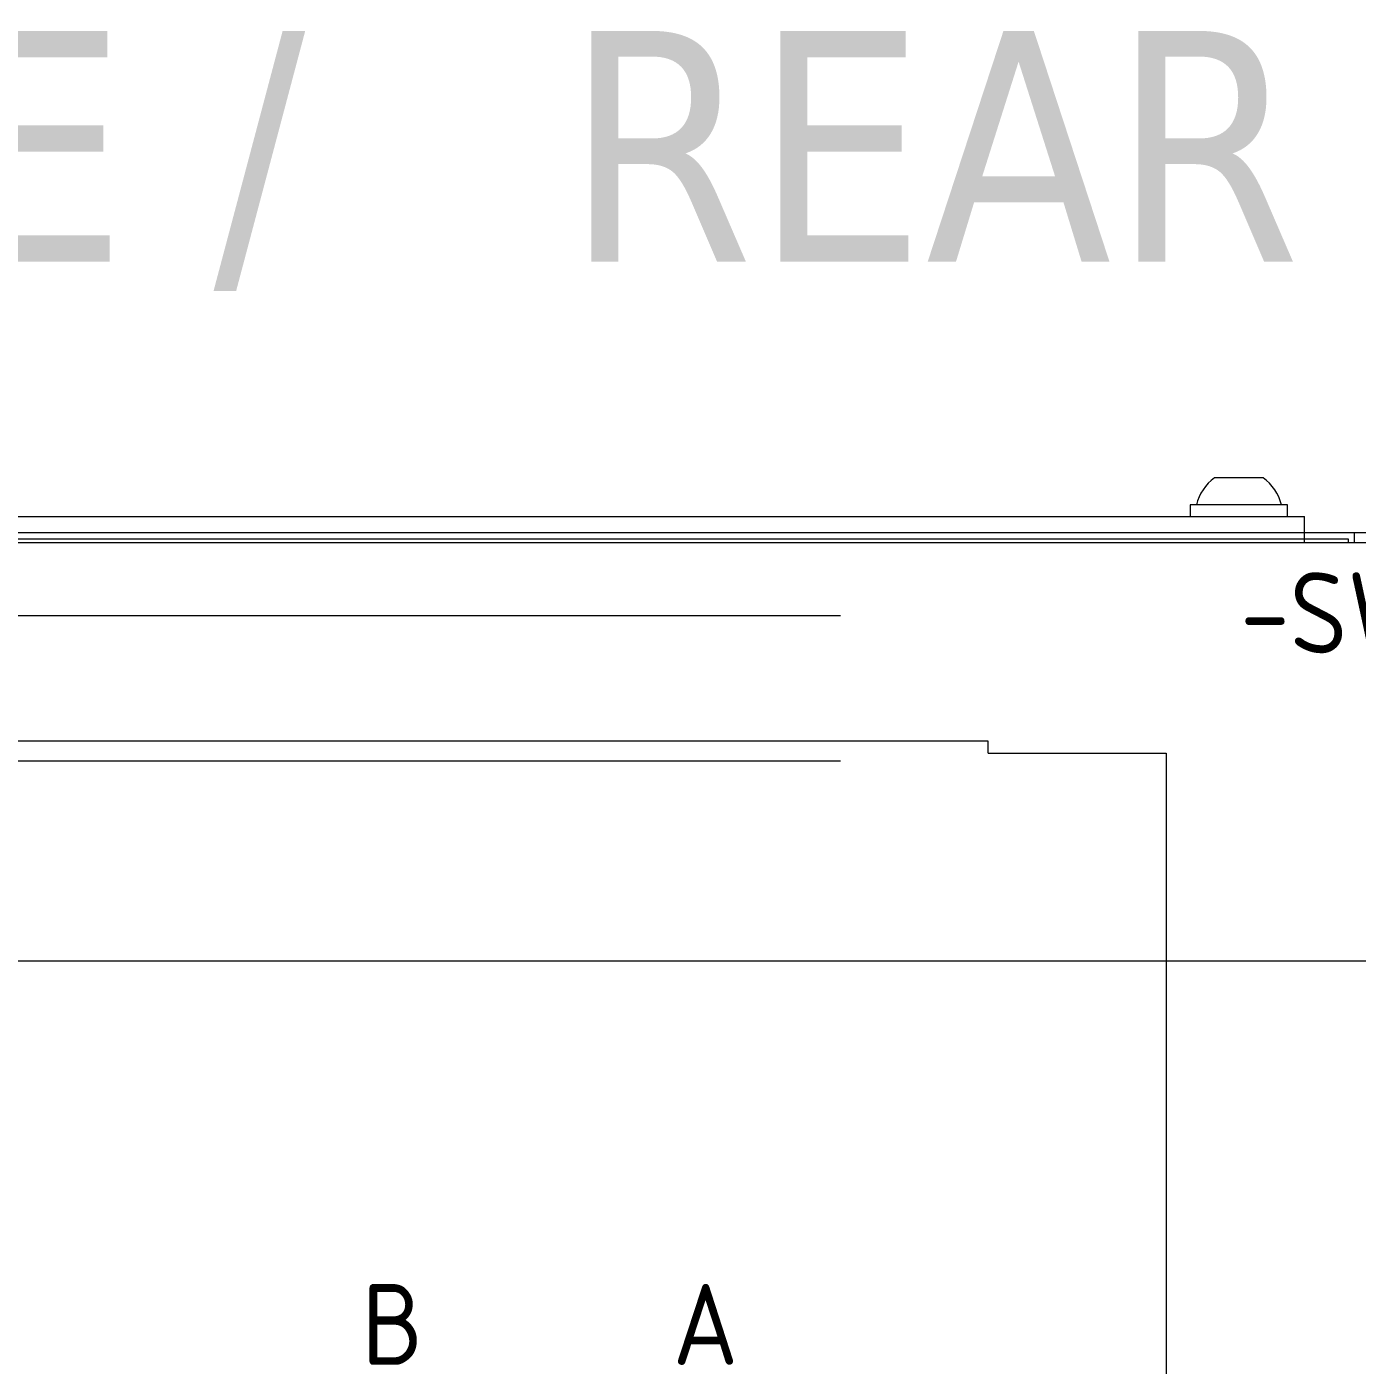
# Model space of a CAD drawing. Header units: millimetres. Extents: x 4962 to 7449, y 754 to 2938.
# Drawn here: x 6325.7 to 6654.5, y 2607.7 to 2938.4 of the extents above; entities that cross this region are included whole.
import ezdxf
from ezdxf.enums import TextEntityAlignment as Align

# ---------------------------------------------------------------- set-up
doc = ezdxf.new("R2010")
doc.units = ezdxf.units.MM
doc.layers.add('000-PI-Oprema', color=30, linetype='Continuous', lineweight=5)
doc.layers.add('0_1', color=7, linetype='Continuous', lineweight=0)
for name, color, linetype in [('000-PI-ORMAR', 2, 'Continuous'), ('000-PI_TEXT', 7, 'Continuous'), ('002-PI-Kabelska kanalica', 150, 'Continuous')]:
    doc.layers.add(name, color=color, linetype=linetype)
doc.styles.add('PI0', font='isocpeur.ttf', dxfattribs={"width": 0.9})
doc.styles.add('Tahoma', font='tahoma.ttf')

msp = doc.modelspace()

# ---------------------------------------------------------------- linework, layer by layer
at = {"layer": '000-PI-Oprema', "color": 0, "linetype": 'ByBlock', "lineweight": 0, "ltscale": 0.25}
for p, q in [((5988.78, 2792.94), (6526.78, 2792.94)), ((6526.78, 2756.94), (5988.78, 2756.94))]:
    msp.add_line(p, q, dxfattribs=at)
at = {"layer": '000-PI-ORMAR', "color": 0, "linetype": 'ByBlock', "lineweight": 0}
for p, q in [((6631.27, 2826.89), (6619.27, 2826.89)), ((6637.27, 2820.29), (6613.27, 2820.29)), ((6613.27, 2820.29), (6613.27, 2817.39)), ((6637.27, 2817.39), (6637.27, 2820.29)), ((5874.02, 2817.39), (6641.52, 2817.39)), ((6641.52, 2810.89), (6641.52, 2817.39)), ((5874.02, 2813.39), (6641.52, 2813.39)), ((5874.02, 2811.89), (6641.52, 2811.89)), ((6641.52, 2813.39), (6653.77, 2813.39)), ((6641.52, 2811.89), (6652.27, 2811.89)), ((6652.27, 2811.89), (6652.27, 2810.89)), ((6653.77, 2813.39), (6653.77, 2810.89)), ((6653.77, 2813.39), (6666.02, 2813.39)), ((6653.78, 2810.89), (5861.78, 2810.89)), ((7445.78, 2810.89), (6653.78, 2810.89))]:
    msp.add_line(p, q, dxfattribs=at)
at = {"layer": '000-PI-ORMAR', "color": 18, "linetype": 'ByBlock', "lineweight": 0, "true_color": 0x000000}
for p, q in [((6563.27, 2761.89), (5952.27, 2761.89)), ((6563.27, 2758.89), (6563.27, 2761.89)), ((6563.27, 2758.89), (6607.27, 2758.89)), ((6607.27, 2758.89), (6607.27, 868.89))]:
    msp.add_line(p, q, dxfattribs=at)
at = {"layer": '000-PI-ORMAR', "color": 0, "linetype": 'ByBlock', "lineweight": 0}
for centre, start, end in [((6625.67, 2817.69), 124.8208, 166.6054), ((6624.88, 2817.69), 13.3946, 55.1792)]:
    msp.add_arc(centre, 11.2, start, end, dxfattribs=at)
at = {"layer": '002-PI-Kabelska kanalica', "color": 0, "linetype": 'ByBlock', "lineweight": 0}
msp.add_line((5236.27, 2707.59), (7279.27, 2707.59), dxfattribs=at)

# ---------------------------------------------------------------- texts
at = {"layer": '000-PI_TEXT', "color": 0, "linetype": 'ByBlock', "lineweight": 0, "style": 'PI0', "width": 0.9}
msp.add_text('-SW6', height=20, dxfattribs=at).set_placement((6655.39, 2793.58), align=Align.MIDDLE)
for s, p in [('B', (6423.77, 2607.76)), ('A', (6501.54, 2607.76))]:
    msp.add_text(s, height=20, dxfattribs=at).set_placement(p, align=Align.RIGHT)
at = {"layer": '0_1', "color": 0, "linetype": 'ByBlock', "lineweight": 0, "style": 'Tahoma'}
msp.add_text('VISTA POSTERIORE SENZA PORTE /   REAR VIEW WITHOUT DOORS', height=57, dxfattribs=at).set_placement((6329.39, 2908.85), align=Align.MIDDLE_CENTER)

doc.saveas('drawing.dxf')
